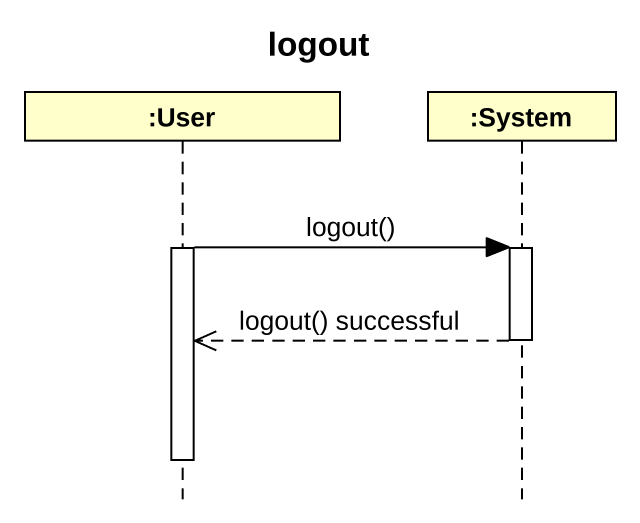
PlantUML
@startuml
title logout
hide footbox
participant ":User" as User
participant ":System" as System

activate User
User -> System : logout()
activate System
System -->> User : logout() successful
deactivate System
deactivate User
@enduml
